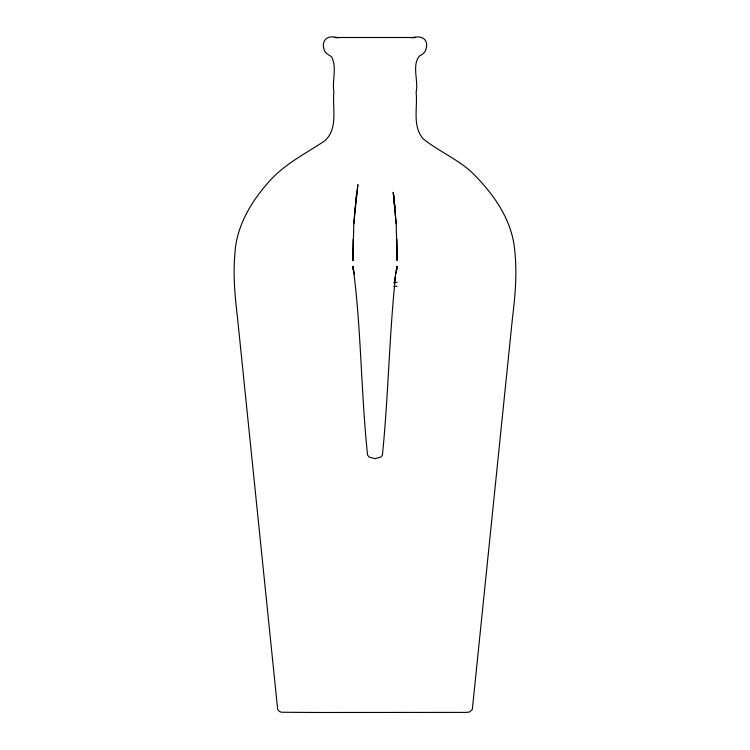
<?xml version="1.0" encoding="UTF-8"?>
<svg xmlns="http://www.w3.org/2000/svg" width="750" height="750" viewBox="0 0 750 750"><rect width="100%" height="100%" fill="white"/><g stroke="black" fill="none" stroke-linecap="round" stroke-linejoin="round"><path stroke-width="1.12" d="M353.072 239.175L352.884 260.25L353.812 223.791L357.891 184.641L355.022 208.359M353.812 223.791L355.069 208.012M396.431 271.003L396.909 266.438L394.369 282.159L395.391 277.359C389.194 336.441 388.378 396.075 382.425 455.109L380.831 457.069L375 458.653L369.169 457.069L367.575 455.109C360.919 392.456 361.359 328.959 353.044 266.438L353.691 272.147L352.969 266.428L353.559 270.928M396.309 272.147L396.956 266.438L396.422 270.928M356.672 192.909L355.744 200.963L355.819 200.438M395.541 274.031L396.291 272.044M411.206 37.753L413.634 37.519M393.647 282.891L397.05 282.319M393.712 286.369L397.003 286.228M412.678 37.519L415.622 37.5L334.378 37.5L337.322 37.519M336.403 37.5C327.019 34.847 320.944 40.866 324.281 50.081C325.238 53.7 329.147 54.712 331.622 56.972C337.181 67.359 331.941 80.906 333.872 92.213C332.203 108.309 338.653 129.45 324.084 141.337C304.247 154.322 282.459 165.253 267.066 183.909C250.106 203.391 236.316 227.203 234.947 253.547C232.903 274.988 234.984 296.475 237.506 317.775L277.678 709.519L279.525 711.562L281.578 712.247L317.344 712.481L466.509 712.388L469.65 711.975L472.322 709.519L512.494 317.775C515.428 294.159 517.369 270.206 514.294 246.497C510.75 219.281 494.503 195.544 475.744 176.306C460.856 160.294 439.941 152.353 423.225 138.863C412.059 126.084 417.787 107.494 416.128 92.213C418.697 80.944 411.684 65.934 419.231 56.222C422.053 54.487 425.475 52.716 426 49.059C428.831 39.881 422.241 35.241 413.597 37.5M336.366 37.519L338.794 37.753M353.709 272.044L354.459 274.031M396.188 223.8L393.244 192.272L396.188 223.791L397.153 260.241L396.928 239.175M393.328 192.909L394.059 199.359L393.469 193.969M397.162 253.594L397.116 260.25L397.172 253.594M394.256 200.963L394.181 200.438L394.95 208.153L394.256 200.963M352.903 260.25L352.828 253.594L352.884 260.25"/></g></svg>
